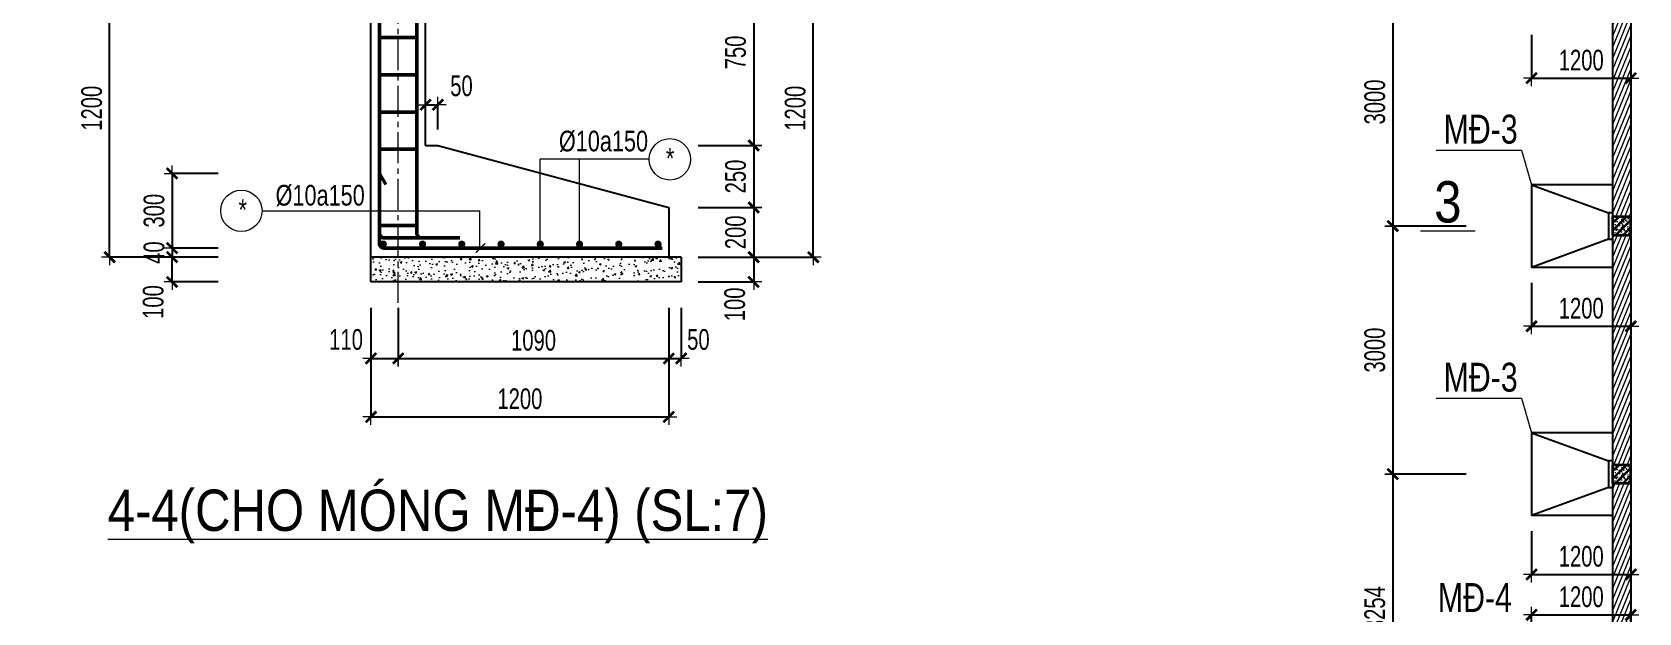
# Model space of a CAD drawing. Header units: millimetres. Extents: x 1360663 to 1465788, y -143522 to -69272.
# Drawn here: x 1428967 to 1448390, y -114681 to -107658 of the extents above; entities that cross this region are included whole.
import ezdxf
from ezdxf.enums import TextEntityAlignment as Align

# ---------------------------------------------------------------- set-up
doc = ezdxf.new("R2010")
doc.units = ezdxf.units.MM
doc.header["$MEASUREMENT"] = 0
doc.header["$PDMODE"] = 3
doc.linetypes.add('CENTER2', pattern=[1.125, 0.75, -0.125, 0.125, -0.125])
doc.layers.get('0').update_dxf_attribs({"lineweight": 18})
for name, color, linetype, lineweight in [('CDC_01.AXIS', 160, 'CENTER2', 13), ('CDC_02.DIM', 1, 'Continuous', 18), ('CDC_03.BORDER', 3, 'Continuous', 25), ('CDC_05.STEEL', 4, 'Continuous', 50), ('CDC_06.TEXT', 2, 'Continuous', 18), ('CDC_07.TEXTCOL', 3, 'Continuous', 18), ('CDC_09.COLUMN', 4, 'Continuous', 35), ('CDC_10.HATCH', 251, 'Continuous', 9), ('CDC_11.NOTE', 8, 'Continuous', 18), ('CDC_14.STEELNUM', 9, 'Continuous', 18)]:
    doc.layers.add(name, color=color, linetype=linetype, lineweight=lineweight)
doc.styles.add('1', font='arial.ttf', dxfattribs={"width": 0.7})
doc.styles.add('ARIAL', font='arial.ttf', dxfattribs={"width": 0.85})
doc.styles.add('MIDTEXT', font='arial.ttf', dxfattribs={"width": 0.75, "height": 350})
doc.styles.add('SMTEXT', font='arial.ttf', dxfattribs={"width": 0.7})
doc.dimstyles.new('X1', dxfattribs={"dimtxt": 250, "dimasz": 0.8, "dimexe": 0, "dimexo": 0, "dimgap": 90, "dimtad": 1, "dimdec": 0, "dimzin": 13, "dimdsep": 46, "dimtxsty": '1', "dimblk1": 'CHEO', "dimblk2": 'CHEO', "dimsah": 1, "dimcen": 0, "dimclrd": 256, "dimclre": 256, "dimclrt": 3, "dimadec": 0, "dimazin": 0, "dimtfac": 1, "dimtdec": 0, "dimtix": 1, "dimtmove": 2, "dimatfit": 3, "dimldrblk": 'CHEO', "dimfxl": 1, "dimtolj": 1, "dimtzin": 13, "dimarcsym": 0})
doc.dimstyles.new('X3', dxfattribs={"dimtxt": 250, "dimasz": 0.8, "dimexe": 0, "dimexo": 0, "dimgap": 90, "dimtad": 1, "dimdec": 0, "dimlfac": 0.333333, "dimzin": 13, "dimdsep": 46, "dimtxsty": '1', "dimblk1": 'CHEO', "dimblk2": 'CHEO', "dimsah": 1, "dimcen": 0, "dimclrd": 256, "dimclre": 256, "dimclrt": 3, "dimadec": 0, "dimazin": 0, "dimtfac": 1, "dimtdec": 0, "dimtix": 1, "dimtmove": 2, "dimatfit": 3, "dimldrblk": 'CHEO', "dimfxl": 1, "dimtolj": 1, "dimtzin": 13, "dimarcsym": 0})

# ---------------------------------------------------------------- blocks, each defined once
blk = doc.blocks.new('CHEO')
at = {"layer": 'CDC_02.DIM'}
for points in [[(-121, 0), (121, 0)], [(0, 121), (0, -121)]]:
    blk.add_lwpolyline(points, dxfattribs=at)
at = {"layer": 'CDC_02.DIM', "color": 2, "const_width": 40}
blk.add_lwpolyline([(80, 80), (-80, -81)], dxfattribs=at)
blk = doc.blocks.new('*D139')
at = {"layer": 'CDC_02.DIM', "lineweight": -2, "transparency": 16777216}
for p, q in [((1447093, -113691), (1447093, -114215)), ((1448293, -113691), (1448293, -114215)), ((1447094, -114215), (1448292, -114215))]:
    blk.add_line(p, q, dxfattribs=at)
at = {"layer": 'Defpoints', "color": 0, "transparency": 16777216}
for p in [(1447093, -113691), (1448293, -113691), (1448293, -114215)]:
    blk.add_point(p, dxfattribs=at)
at = {"layer": 'CDC_02.DIM', "lineweight": -2, "transparency": 16777216, "xscale": 0.8, "yscale": 0.8, "zscale": 0.8, "rotation": 180}
blk.add_blockref('CHEO', (1447093, -114215), dxfattribs=at)
at = {"layer": 'CDC_02.DIM', "lineweight": -2, "transparency": 16777216, "xscale": 0.8, "yscale": 0.8, "zscale": 0.8}
blk.add_blockref('CHEO', (1448293, -114215), dxfattribs=at)
at = {"layer": 'CDC_02.DIM', "color": 3, "transparency": 16777216, "insert": (1447693, -113998), "char_height": 250, "attachment_point": 5, "style": '1'}
blk.add_mtext('\\A1;1200', dxfattribs=at)
blk = doc.blocks.new('*D141')
at = {"layer": 'CDC_02.DIM', "lineweight": -2, "transparency": 16777216}
for p, q in [((1447093, -110691), (1447093, -111215)), ((1448293, -110691), (1448293, -111215)), ((1447094, -111215), (1448292, -111215))]:
    blk.add_line(p, q, dxfattribs=at)
at = {"layer": 'Defpoints', "color": 0, "transparency": 16777216}
for p in [(1447093, -110691), (1448293, -110691), (1448293, -111215)]:
    blk.add_point(p, dxfattribs=at)
at = {"layer": 'CDC_02.DIM', "lineweight": -2, "transparency": 16777216, "xscale": 0.8, "yscale": 0.8, "zscale": 0.8, "rotation": 180}
blk.add_blockref('CHEO', (1447093, -111215), dxfattribs=at)
at = {"layer": 'CDC_02.DIM', "lineweight": -2, "transparency": 16777216, "xscale": 0.8, "yscale": 0.8, "zscale": 0.8}
blk.add_blockref('CHEO', (1448293, -111215), dxfattribs=at)
at = {"layer": 'CDC_02.DIM', "color": 3, "transparency": 16777216, "insert": (1447693, -110998), "char_height": 250, "attachment_point": 5, "style": '1'}
blk.add_mtext('\\A1;1200', dxfattribs=at)
blk = doc.blocks.new('*D143')
at = {"layer": 'CDC_02.DIM', "lineweight": -2, "transparency": 16777216}
for p, q in [((1447093, -107691), (1447093, -108215)), ((1448293, -107691), (1448293, -108215)), ((1447094, -108215), (1448292, -108215))]:
    blk.add_line(p, q, dxfattribs=at)
at = {"layer": 'Defpoints', "color": 0, "transparency": 16777216}
for p in [(1447093, -107691), (1448293, -107691), (1448293, -108215)]:
    blk.add_point(p, dxfattribs=at)
at = {"layer": 'CDC_02.DIM', "lineweight": -2, "transparency": 16777216, "xscale": 0.8, "yscale": 0.8, "zscale": 0.8, "rotation": 180}
blk.add_blockref('CHEO', (1447093, -108215), dxfattribs=at)
at = {"layer": 'CDC_02.DIM', "lineweight": -2, "transparency": 16777216, "xscale": 0.8, "yscale": 0.8, "zscale": 0.8}
blk.add_blockref('CHEO', (1448293, -108215), dxfattribs=at)
at = {"layer": 'CDC_02.DIM', "color": 3, "transparency": 16777216, "insert": (1447693, -107998), "char_height": 250, "attachment_point": 5, "style": '1'}
blk.add_mtext('\\A1;1200', dxfattribs=at)
blk = doc.blocks.new('*D155')
at = {"layer": 'CDC_02.DIM', "lineweight": -2, "transparency": 16777216}
for p, q in [((1447093, -115000), (1447093, -114705)), ((1447094, -114705), (1448292, -114705)), ((1448293, -115000), (1448293, -114705))]:
    blk.add_line(p, q, dxfattribs=at)
at = {"layer": 'Defpoints', "color": 0, "transparency": 16777216}
for p in [(1448293, -114705), (1447093, -115000), (1448293, -115000)]:
    blk.add_point(p, dxfattribs=at)
at = {"layer": 'CDC_02.DIM', "lineweight": -2, "transparency": 16777216, "xscale": 0.8, "yscale": 0.8, "zscale": 0.8, "rotation": 180}
blk.add_blockref('CHEO', (1447093, -114705), dxfattribs=at)
at = {"layer": 'CDC_02.DIM', "lineweight": -2, "transparency": 16777216, "xscale": 0.8, "yscale": 0.8, "zscale": 0.8}
blk.add_blockref('CHEO', (1448293, -114705), dxfattribs=at)
at = {"layer": 'CDC_02.DIM', "color": 3, "transparency": 16777216, "insert": (1447693, -114487), "char_height": 250, "attachment_point": 5, "style": '1'}
blk.add_mtext('\\A1;1200', dxfattribs=at)
blk = doc.blocks.new('*D281')
at = {"layer": 'CDC_02.DIM', "lineweight": -2, "ltscale": 5, "transparency": 16777216}
for p, q in [((1431215, -106779), (1429904, -106779)), ((1429904, -110378), (1429904, -106780)), ((1431215, -110379), (1429904, -110379))]:
    blk.add_line(p, q, dxfattribs=at)
at = {"layer": 'Defpoints', "color": 0, "ltscale": 5, "transparency": 16777216}
for p in [(1429904, -106779), (1431215, -106779), (1431215, -110379)]:
    blk.add_point(p, dxfattribs=at)
at = {"layer": 'CDC_02.DIM', "lineweight": -2, "ltscale": 5, "transparency": 16777216, "xscale": 0.8, "yscale": 0.8, "zscale": 0.8}
for p, rotation in [((1429904, -106779), 90), ((1429904, -110379), 270)]:
    blk.add_blockref('CHEO', p, dxfattribs=dict(at, rotation=rotation))
at = {"layer": 'CDC_02.DIM', "color": 3, "ltscale": 5, "transparency": 16777216, "insert": (1429687, -108579), "char_height": 250, "attachment_point": 5, "rotation": 90, "style": '1'}
blk.add_mtext('\\A1;1200', dxfattribs=at)
blk = doc.blocks.new('*D285')
at = {"layer": 'CDC_02.DIM', "lineweight": -2, "ltscale": 0.2, "transparency": 16777216}
for p, q in [((1433393, -110993), (1433393, -111604)), ((1436663, -110994), (1436663, -111604)), ((1433394, -111604), (1436662, -111604))]:
    blk.add_line(p, q, dxfattribs=at)
at = {"layer": 'Defpoints', "color": 0, "ltscale": 0.2, "transparency": 16777216}
for p in [(1433393, -110993), (1436663, -110994), (1436663, -111604)]:
    blk.add_point(p, dxfattribs=at)
at = {"layer": 'CDC_02.DIM', "lineweight": -2, "ltscale": 0.2, "transparency": 16777216, "xscale": 0.8, "yscale": 0.8, "zscale": 0.8, "rotation": 180}
blk.add_blockref('CHEO', (1433393, -111604), dxfattribs=at)
at = {"layer": 'CDC_02.DIM', "lineweight": -2, "ltscale": 0.2, "transparency": 16777216, "xscale": 0.8, "yscale": 0.8, "zscale": 0.8}
blk.add_blockref('CHEO', (1436663, -111604), dxfattribs=at)
at = {"layer": 'CDC_02.DIM', "color": 3, "ltscale": 0.2, "transparency": 16777216, "insert": (1435028, -111386), "char_height": 250, "attachment_point": 5, "style": '1'}
blk.add_mtext('\\A1;1090', dxfattribs=at)
blk = doc.blocks.new('*D286')
at = {"layer": 'CDC_02.DIM', "lineweight": -2, "ltscale": 0.2, "transparency": 16777216}
for p, q in [((1433063, -110993), (1433063, -111604)), ((1433393, -110993), (1433393, -111604)), ((1433064, -111604), (1433392, -111604))]:
    blk.add_line(p, q, dxfattribs=at)
at = {"layer": 'Defpoints', "color": 0, "ltscale": 0.2, "transparency": 16777216}
for p in [(1433063, -110993), (1433393, -110993), (1433393, -111604)]:
    blk.add_point(p, dxfattribs=at)
at = {"layer": 'CDC_02.DIM', "lineweight": -2, "ltscale": 0.2, "transparency": 16777216, "xscale": 0.8, "yscale": 0.8, "zscale": 0.8, "rotation": 180}
blk.add_blockref('CHEO', (1433063, -111604), dxfattribs=at)
at = {"layer": 'CDC_02.DIM', "lineweight": -2, "ltscale": 0.2, "transparency": 16777216, "xscale": 0.8, "yscale": 0.8, "zscale": 0.8}
blk.add_blockref('CHEO', (1433393, -111604), dxfattribs=at)
at = {"layer": 'CDC_02.DIM', "color": 3, "ltscale": 0.2, "transparency": 16777216, "insert": (1432762, -111376), "char_height": 250, "attachment_point": 5, "style": '1'}
blk.add_mtext('\\A1;110', dxfattribs=at)
blk = doc.blocks.new('*D287')
at = {"layer": 'CDC_02.DIM', "lineweight": -2, "ltscale": 0.2, "transparency": 16777216}
for p, q in [((1436663, -110994), (1436663, -111604)), ((1436813, -110994), (1436813, -111604)), ((1436662, -111604), (1436661, -111604)), ((1436663, -111604), (1436813, -111604)), ((1436814, -111604), (1436814, -111604))]:
    blk.add_line(p, q, dxfattribs=at)
at = {"layer": 'Defpoints', "color": 0, "ltscale": 0.2, "transparency": 16777216}
for p in [(1436663, -110994), (1436813, -110994), (1436813, -111604)]:
    blk.add_point(p, dxfattribs=at)
at = {"layer": 'CDC_02.DIM', "lineweight": -2, "ltscale": 0.2, "transparency": 16777216, "xscale": 0.8, "yscale": 0.8, "zscale": 0.8}
blk.add_blockref('CHEO', (1436663, -111604), dxfattribs=at)
at = {"layer": 'CDC_02.DIM', "lineweight": -2, "ltscale": 0.2, "transparency": 16777216, "xscale": 0.8, "yscale": 0.8, "zscale": 0.8, "rotation": 180}
blk.add_blockref('CHEO', (1436813, -111604), dxfattribs=at)
at = {"layer": 'CDC_02.DIM', "color": 3, "ltscale": 0.2, "transparency": 16777216, "insert": (1437021, -111376), "char_height": 250, "attachment_point": 5, "style": '1'}
blk.add_mtext('\\A1;50', dxfattribs=at)
blk = doc.blocks.new('*D288')
at = {"layer": 'CDC_02.DIM', "lineweight": -2, "ltscale": 0.2, "transparency": 16777216}
for p, q in [((1433063, -110993), (1433063, -112311)), ((1436663, -110994), (1436663, -112311)), ((1433064, -112311), (1436662, -112311))]:
    blk.add_line(p, q, dxfattribs=at)
at = {"layer": 'Defpoints', "color": 0, "ltscale": 0.2, "transparency": 16777216}
for p in [(1433063, -110993), (1436663, -110994), (1436663, -112311)]:
    blk.add_point(p, dxfattribs=at)
at = {"layer": 'CDC_02.DIM', "lineweight": -2, "ltscale": 0.2, "transparency": 16777216, "xscale": 0.8, "yscale": 0.8, "zscale": 0.8, "rotation": 180}
blk.add_blockref('CHEO', (1433063, -112311), dxfattribs=at)
at = {"layer": 'CDC_02.DIM', "lineweight": -2, "ltscale": 0.2, "transparency": 16777216, "xscale": 0.8, "yscale": 0.8, "zscale": 0.8}
blk.add_blockref('CHEO', (1436663, -112311), dxfattribs=at)
at = {"layer": 'CDC_02.DIM', "color": 3, "ltscale": 0.2, "transparency": 16777216, "insert": (1434863, -112093), "char_height": 250, "attachment_point": 5, "style": '1'}
blk.add_mtext('\\A1;1200', dxfattribs=at)
blk = doc.blocks.new('_ArchTick')
at = {"color": 0, "linetype": 'ByBlock', "const_width": 0.15}
blk.add_lwpolyline([(-0.5, -0.5), (0.5, 0.5)], dxfattribs=at)
blk = doc.blocks.new('*D292')
at = {"layer": 'CDC_02.DIM', "lineweight": -2, "ltscale": 5, "transparency": 16777216}
for p, q in [((1431215, -110379), (1430659, -110379)), ((1430659, -110678), (1430659, -110380)), ((1431215, -110679), (1430659, -110679))]:
    blk.add_line(p, q, dxfattribs=at)
at = {"layer": 'Defpoints', "color": 0, "ltscale": 5, "transparency": 16777216}
for p in [(1430659, -110379), (1431215, -110379), (1431215, -110679)]:
    blk.add_point(p, dxfattribs=at)
at = {"layer": 'CDC_02.DIM', "lineweight": -2, "ltscale": 5, "transparency": 16777216, "xscale": 0.8, "yscale": 0.8, "zscale": 0.8}
for p, rotation in [((1430659, -110379), 90), ((1430659, -110679), 270)]:
    blk.add_blockref('CHEO', p, dxfattribs=dict(at, rotation=rotation))
at = {"layer": 'CDC_02.DIM', "color": 3, "ltscale": 5, "transparency": 16777216, "insert": (1430431, -110922), "char_height": 250, "attachment_point": 5, "rotation": 90, "style": '1'}
blk.add_mtext('\\A1;100', dxfattribs=at)
blk = doc.blocks.new('*D293')
at = {"layer": 'CDC_02.DIM', "lineweight": -2, "ltscale": 0.2, "transparency": 16777216}
for p, q in [((1437019, -109779), (1437689, -109779)), ((1437689, -109780), (1437689, -110378)), ((1437019, -110379), (1437689, -110379))]:
    blk.add_line(p, q, dxfattribs=at)
at = {"layer": 'Defpoints', "color": 0, "ltscale": 0.2, "transparency": 16777216}
for p in [(1437019, -109779), (1437019, -110379), (1437689, -110379)]:
    blk.add_point(p, dxfattribs=at)
at = {"layer": 'CDC_02.DIM', "lineweight": -2, "ltscale": 0.2, "transparency": 16777216, "xscale": 0.8, "yscale": 0.8, "zscale": 0.8}
for p, rotation in [((1437689, -109779), 90), ((1437689, -110379), 270)]:
    blk.add_blockref('CHEO', p, dxfattribs=dict(at, rotation=rotation))
at = {"layer": 'CDC_02.DIM', "color": 3, "ltscale": 0.2, "transparency": 16777216, "insert": (1437471, -110079), "char_height": 250, "attachment_point": 5, "rotation": 90, "style": '1'}
blk.add_mtext('\\A1;200', dxfattribs=at)
blk = doc.blocks.new('*D294')
at = {"layer": 'CDC_02.DIM', "lineweight": -2, "ltscale": 0.2, "transparency": 16777216}
for p, q in [((1437019, -109029), (1437689, -109029)), ((1437689, -109029), (1437689, -109778)), ((1437019, -109779), (1437689, -109779))]:
    blk.add_line(p, q, dxfattribs=at)
at = {"layer": 'Defpoints', "color": 0, "ltscale": 0.2, "transparency": 16777216}
for p in [(1437019, -109029), (1437019, -109779), (1437689, -109779)]:
    blk.add_point(p, dxfattribs=at)
at = {"layer": 'CDC_02.DIM', "lineweight": -2, "ltscale": 0.2, "transparency": 16777216, "xscale": 0.8, "yscale": 0.8, "zscale": 0.8}
for p, rotation in [((1437689, -109029), 90), ((1437689, -109779), 270)]:
    blk.add_blockref('CHEO', p, dxfattribs=dict(at, rotation=rotation))
at = {"layer": 'CDC_02.DIM', "color": 3, "ltscale": 0.2, "transparency": 16777216, "insert": (1437471, -109404), "char_height": 250, "attachment_point": 5, "rotation": 90, "style": '1'}
blk.add_mtext('\\A1;250', dxfattribs=at)
blk = doc.blocks.new('*D295')
at = {"layer": 'CDC_02.DIM', "lineweight": -2, "ltscale": 0.2, "transparency": 16777216}
for p, q in [((1437019, -110379), (1437689, -110379)), ((1437689, -110380), (1437689, -110678)), ((1437019, -110679), (1437689, -110679))]:
    blk.add_line(p, q, dxfattribs=at)
at = {"layer": 'Defpoints', "color": 0, "ltscale": 0.2, "transparency": 16777216}
for p in [(1437019, -110379), (1437019, -110679), (1437689, -110679)]:
    blk.add_point(p, dxfattribs=at)
at = {"layer": 'CDC_02.DIM', "lineweight": -2, "ltscale": 0.2, "transparency": 16777216, "xscale": 0.8, "yscale": 0.8, "zscale": 0.8}
for p, rotation in [((1437689, -110379), 90), ((1437689, -110679), 270)]:
    blk.add_blockref('CHEO', p, dxfattribs=dict(at, rotation=rotation))
at = {"layer": 'CDC_02.DIM', "color": 3, "ltscale": 0.2, "transparency": 16777216, "insert": (1437461, -110950), "char_height": 250, "attachment_point": 5, "rotation": 90, "style": '1'}
blk.add_mtext('\\A1;100', dxfattribs=at)
blk = doc.blocks.new('*D296')
at = {"layer": 'CDC_02.DIM', "lineweight": -2, "ltscale": 0.2, "transparency": 16777216}
for p, q in [((1437019, -106779), (1437689, -106779)), ((1437689, -106780), (1437689, -109028)), ((1437019, -109029), (1437689, -109029))]:
    blk.add_line(p, q, dxfattribs=at)
at = {"layer": 'Defpoints', "color": 0, "ltscale": 0.2, "transparency": 16777216}
for p in [(1437019, -106779), (1437019, -109029), (1437689, -109029)]:
    blk.add_point(p, dxfattribs=at)
at = {"layer": 'CDC_02.DIM', "lineweight": -2, "ltscale": 0.2, "transparency": 16777216, "xscale": 0.8, "yscale": 0.8, "zscale": 0.8}
for p, rotation in [((1437689, -106779), 90), ((1437689, -109029), 270)]:
    blk.add_blockref('CHEO', p, dxfattribs=dict(at, rotation=rotation))
at = {"layer": 'CDC_02.DIM', "color": 3, "ltscale": 0.2, "transparency": 16777216, "insert": (1437471, -107904), "char_height": 250, "attachment_point": 5, "rotation": 90, "style": '1'}
blk.add_mtext('\\A1;750', dxfattribs=at)
blk = doc.blocks.new('*D298')
at = {"layer": 'CDC_02.DIM', "lineweight": -2, "ltscale": 5, "transparency": 16777216}
for p, q in [((1431215, -109367), (1430659, -109367)), ((1430659, -109368), (1430659, -110268)), ((1431215, -110269), (1430659, -110269))]:
    blk.add_line(p, q, dxfattribs=at)
at = {"layer": 'Defpoints', "color": 0, "ltscale": 5, "transparency": 16777216}
for p in [(1431215, -109367), (1430659, -110269), (1431215, -110269)]:
    blk.add_point(p, dxfattribs=at)
at = {"layer": 'CDC_02.DIM', "lineweight": -2, "ltscale": 5, "transparency": 16777216, "xscale": 0.8, "yscale": 0.8, "zscale": 0.8}
for p, rotation in [((1430659, -109367), 90), ((1430659, -110269), 270)]:
    blk.add_blockref('CHEO', p, dxfattribs=dict(at, rotation=rotation))
at = {"layer": 'CDC_02.DIM', "color": 3, "ltscale": 5, "transparency": 16777216, "insert": (1430441, -109818), "char_height": 250, "attachment_point": 5, "rotation": 90, "style": '1'}
blk.add_mtext('\\A1;300', dxfattribs=at)
blk = doc.blocks.new('*D299')
at = {"layer": 'CDC_02.DIM', "lineweight": -2, "ltscale": 0.2, "transparency": 16777216}
for p, q in [((1433722, -108537), (1433721, -108537)), ((1433723, -108837), (1433723, -108537)), ((1433723, -108537), (1433873, -108537)), ((1433873, -108837), (1433873, -108537)), ((1433874, -108537), (1433874, -108537))]:
    blk.add_line(p, q, dxfattribs=at)
at = {"layer": 'Defpoints', "color": 0, "ltscale": 0.2, "transparency": 16777216}
for p in [(1433873, -108537), (1433723, -108837), (1433873, -108837)]:
    blk.add_point(p, dxfattribs=at)
at = {"layer": 'CDC_02.DIM', "lineweight": -2, "ltscale": 0.2, "transparency": 16777216, "xscale": 0.8, "yscale": 0.8, "zscale": 0.8}
blk.add_blockref('CHEO', (1433723, -108537), dxfattribs=at)
at = {"layer": 'CDC_02.DIM', "lineweight": -2, "ltscale": 0.2, "transparency": 16777216, "xscale": 0.8, "yscale": 0.8, "zscale": 0.8, "rotation": 180}
blk.add_blockref('CHEO', (1433873, -108537), dxfattribs=at)
at = {"layer": 'CDC_02.DIM', "color": 3, "ltscale": 0.2, "transparency": 16777216, "insert": (1434157, -108309), "char_height": 250, "attachment_point": 5, "style": '1'}
blk.add_mtext('\\A1;50', dxfattribs=at)
blk = doc.blocks.new('*D300')
at = {"layer": 'CDC_02.DIM', "lineweight": -2, "ltscale": 5, "transparency": 16777216}
for p, q in [((1430659, -110268), (1430659, -110267)), ((1431215, -110269), (1430659, -110269)), ((1430659, -110269), (1430659, -110379)), ((1431215, -110379), (1430659, -110379)), ((1430659, -110380), (1430659, -110380))]:
    blk.add_line(p, q, dxfattribs=at)
at = {"layer": 'Defpoints', "color": 0, "ltscale": 5, "transparency": 16777216}
for p in [(1431215, -110269), (1430659, -110379), (1431215, -110379)]:
    blk.add_point(p, dxfattribs=at)
at = {"layer": 'CDC_02.DIM', "lineweight": -2, "ltscale": 5, "transparency": 16777216, "xscale": 0.8, "yscale": 0.8, "zscale": 0.8}
for p, rotation in [((1430659, -110269), 270), ((1430659, -110379), 90)]:
    blk.add_blockref('CHEO', p, dxfattribs=dict(at, rotation=rotation))
at = {"layer": 'CDC_02.DIM', "color": 3, "ltscale": 5, "transparency": 16777216, "insert": (1430441, -110324), "char_height": 250, "attachment_point": 5, "rotation": 90, "style": '1'}
blk.add_mtext('\\A1;40', dxfattribs=at)
blk = doc.blocks.new('*D304')
at = {"layer": 'CDC_02.DIM', "lineweight": -2, "ltscale": 0.2, "transparency": 16777216}
for p, q in [((1437019, -106779), (1438410, -106779)), ((1438410, -110378), (1438410, -106780)), ((1437019, -110379), (1438410, -110379))]:
    blk.add_line(p, q, dxfattribs=at)
at = {"layer": 'Defpoints', "color": 0, "ltscale": 0.2, "transparency": 16777216}
for p in [(1437019, -106779), (1438410, -106779), (1437019, -110379)]:
    blk.add_point(p, dxfattribs=at)
at = {"layer": 'CDC_02.DIM', "lineweight": -2, "ltscale": 0.2, "transparency": 16777216, "xscale": 0.8, "yscale": 0.8, "zscale": 0.8}
for p, rotation in [((1438410, -106779), 90), ((1438410, -110379), 270)]:
    blk.add_blockref('CHEO', p, dxfattribs=dict(at, rotation=rotation))
at = {"layer": 'CDC_02.DIM', "color": 3, "ltscale": 0.2, "transparency": 16777216, "insert": (1438192, -108579), "char_height": 250, "attachment_point": 5, "rotation": 90, "style": '1'}
blk.add_mtext('\\A1;1200', dxfattribs=at)
blk = doc.blocks.new('*D338')
at = {"layer": 'CDC_02.DIM', "lineweight": -2, "transparency": 16777216}
for p, q in [((1446302, -107003), (1445415, -107003)), ((1445415, -107004), (1445415, -110002)), ((1446302, -110003), (1445415, -110003))]:
    blk.add_line(p, q, dxfattribs=at)
at = {"layer": 'Defpoints', "color": 0, "transparency": 16777216}
for p in [(1446302, -107003), (1445415, -110003), (1446302, -110003)]:
    blk.add_point(p, dxfattribs=at)
at = {"layer": 'CDC_02.DIM', "lineweight": -2, "transparency": 16777216, "xscale": 0.8, "yscale": 0.8, "zscale": 0.8}
for p, rotation in [((1445415, -107003), 90), ((1445415, -110003), 270)]:
    blk.add_blockref('CHEO', p, dxfattribs=dict(at, rotation=rotation))
at = {"layer": 'CDC_02.DIM', "color": 3, "transparency": 16777216, "insert": (1445198, -108503), "char_height": 250, "attachment_point": 5, "rotation": 90, "style": '1'}
blk.add_mtext('\\A1;3000', dxfattribs=at)
blk = doc.blocks.new('*D339')
at = {"layer": 'CDC_02.DIM', "lineweight": -2, "transparency": 16777216}
for p, q in [((1446302, -110003), (1445415, -110003)), ((1445415, -110004), (1445415, -113002)), ((1446302, -113003), (1445415, -113003))]:
    blk.add_line(p, q, dxfattribs=at)
at = {"layer": 'Defpoints', "color": 0, "transparency": 16777216}
for p in [(1446302, -110003), (1445415, -113003), (1446302, -113003)]:
    blk.add_point(p, dxfattribs=at)
at = {"layer": 'CDC_02.DIM', "lineweight": -2, "transparency": 16777216, "xscale": 0.8, "yscale": 0.8, "zscale": 0.8}
for p, rotation in [((1445415, -110003), 90), ((1445415, -113003), 270)]:
    blk.add_blockref('CHEO', p, dxfattribs=dict(at, rotation=rotation))
at = {"layer": 'CDC_02.DIM', "color": 3, "transparency": 16777216, "insert": (1445198, -111503), "char_height": 250, "attachment_point": 5, "rotation": 90, "style": '1'}
blk.add_mtext('\\A1;3000', dxfattribs=at)
blk = doc.blocks.new('*D340')
at = {"layer": 'CDC_02.DIM', "lineweight": -2, "transparency": 16777216}
for p, q in [((1446302, -113003), (1445415, -113003)), ((1445415, -113004), (1445415, -116257)), ((1446302, -116257), (1445415, -116257))]:
    blk.add_line(p, q, dxfattribs=at)
at = {"layer": 'Defpoints', "color": 0, "transparency": 16777216}
for p in [(1446302, -113003), (1445415, -116257), (1446302, -116257)]:
    blk.add_point(p, dxfattribs=at)
at = {"layer": 'CDC_02.DIM', "lineweight": -2, "transparency": 16777216, "xscale": 0.8, "yscale": 0.8, "zscale": 0.8}
for p, rotation in [((1445415, -113003), 90), ((1445415, -116257), 270)]:
    blk.add_blockref('CHEO', p, dxfattribs=dict(at, rotation=rotation))
at = {"layer": 'CDC_02.DIM', "color": 3, "transparency": 16777216, "insert": (1445198, -114630), "char_height": 250, "attachment_point": 5, "rotation": 90, "style": '1'}
blk.add_mtext('\\A1;3254', dxfattribs=at)

msp = doc.modelspace()

# ---------------------------------------------------------------- hatches: boundary and pattern name
at = {"layer": 'CDC_10.HATCH'}
h = msp.add_hatch(dxfattribs=at)
h.set_pattern_fill('ANSI31', color=256, scale=400, angle=23.01563, style=0)
h.set_pattern_definition([(68.015628, (-206327.186, -126955.05), (-46.3642999, 18.717684), [])])
h.paths.add_polyline_path([(1448292.9, -92113.2), (1448072.9, -92113.2), (1448072.9, -94893.2), (1448292.9, -94893.2)])
h.paths.add_polyline_path([(1448292.9, -95113.2), (1448072.9, -95113.2), (1448072.9, -97893.2), (1448292.9, -97893.2)])
h.paths.add_polyline_path([(1448292.9, -98113.2), (1448072.9, -98113.2), (1448072.9, -100893.2), (1448292.9, -100893.2)])
h.paths.add_polyline_path([(1448292.9, -101113.2), (1448072.9, -101113.2), (1448072.9, -103893.2), (1448292.9, -103893.2)])
h.paths.add_polyline_path([(1448292.9, -104113.2), (1448072.9, -104113.2), (1448072.9, -106893.2), (1448292.9, -106893.2)])
h.paths.add_polyline_path([(1448292.9, -107113.2), (1448072.9, -107113.2), (1448072.9, -109893.2), (1448292.9, -109893.2)])
h.paths.add_polyline_path([(1448292.9, -110113.2), (1448072.9, -110113.2), (1448072.9, -112893.2), (1448292.9, -112893.2)])
h.paths.add_polyline_path([(1448292.9, -113113.2), (1448072.9, -113113.2), (1448072.9, -116147.4), (1448292.9, -116147.4)])
h = msp.add_hatch(dxfattribs=at)
h.set_pattern_fill('BT-01', color=256, scale=15, style=0, pattern_type=2)
h.set_pattern_definition([(50, (-178273.27, -147593.36), (107.5890274, -9.4128202), [11.25, -123.75]), (355, (-178273.27, -147593.36), (-20.8127, 112.82882), [9, -99]), (100.4514, (-178264.31, -147594.15), (86.776407, 103.415931), [9.5610285, -105.171317]), (46.1842, (-178273.27, -147563.36), (160.086157, -24.827852), [16.875, -185.625]), (96.6356, (-178259.93, -147565.43), (140.199406, 146.11768), [14.341543, -157.75695]), (351.1842, (-178273.27, -147563.36), (140.199292, 146.11779), [13.5, -148.5]), (21, (-178258.27, -147570.86), (89.536058, -60.3928336), [11.25, -123.75]), (326, (-178258.27, -147570.86), (36.4973, 108.772507), [9, -99]), (71.4514, (-178250.81, -147575.9), (126.033394, 48.3795745), [9.5610285, -105.171317]), (37.5, (-178273.273, -147593.362), (1.8239783, 49.9340781), [0, -97.8, 0, -100.5, 0, -99.375]), (7.5, (-178273.273, -147593.36), (39.4604306, 59.1617568), [0, -57.3, 0, -95.55, 0, -37.875]), (327.5, (-178306.723, -147593.362), (80.0733654, -3.3832308), [0, -37.5, 0, -117, 0, -155.25]), (317.5, (-178321.72, -147593.36), (87.4779254, 15.0157473), [0, -48.75, 0, -77.7, 0, -110.25]), (45, (-178273.273, -147593.36), (-45.0780573, 45.0780573), []), (45, (-178273.273, -147574.99), (-45.0780573, 45.0780573), [])])
h.paths.add_polyline_path([(1448072.9, -110113.2), (1448292.9, -110113.2), (1448292.9, -109893.2), (1448072.9, -109893.2)])
h = msp.add_hatch(dxfattribs=at)
h.set_pattern_fill('AR-CONC', color=256, scale=30, style=0)
h.set_pattern_definition([(50, (-92046.27, -135618.41), (215.178055, -18.82564), [22.5, -247.5]), (355, (-92046.27, -135618.41), (-41.6254, 225.65764), [18, -198]), (100.4514, (-92028.34, -135619.98), (173.552815, 206.831863), [19.122057, -210.342634]), (46.1842, (-92046.27, -135558.41), (320.172315, -49.655704), [33.75, -371.25]), (96.6356, (-92019.6, -135562.55), (280.39881, 292.23536), [28.683086, -315.5139]), (351.1842, (-92046.27, -135558.4), (280.39858, 292.23558), [27, -297]), (21, (-92016.27, -135573.41), (179.072116, -120.785667), [22.5, -247.5]), (326, (-92016.27, -135573.41), (72.9946, 217.545014), [18, -198]), (71.4514, (-92001.35, -135583.48), (252.066789, 96.75915), [19.122057, -210.342634]), (37.5, (-92046.27, -135618.415), (3.6479566, 99.868156), [0, -195.6, 0, -201, 0, -198.75]), (7.5, (-92046.27, -135618.41), (78.920861, 118.3235136), [0, -114.6, 0, -191.1, 0, -75.75]), (327.5, (-92113.17, -135618.415), (160.146731, -6.7664615), [0, -75, 0, -234, 0, -310.5]), (317.5, (-92143.17, -135618.41), (174.955851, 30.031495), [0, -97.5, 0, -155.4, 0, -220.5])])
h.paths.add_polyline_path([(1436812.9, -110379.1), (1436662.9, -110379), (1436662.9, -110379.1), (1433392.9, -110378.9), (1433392.9, -110678.9), (1436812.9, -110679.1)])
h.paths.add_polyline_path([(1433392.9, -110378.9), (1433062.9, -110378.9), (1433062.9, -110678.9), (1433392.9, -110678.9)])
h = msp.add_hatch(dxfattribs=at)
h.set_pattern_fill('BT-01', color=256, scale=15, style=0, pattern_type=2)
h.set_pattern_definition([(50, (-178273.27, -150593.36), (107.5890274, -9.4128202), [11.25, -123.75]), (355, (-178273.27, -150593.36), (-20.8127, 112.82882), [9, -99]), (100.4514, (-178264.31, -150594.15), (86.776407, 103.415931), [9.5610285, -105.171317]), (46.1842, (-178273.27, -150563.36), (160.086157, -24.827852), [16.875, -185.625]), (96.6356, (-178259.93, -150565.43), (140.199406, 146.11768), [14.341543, -157.75695]), (351.1842, (-178273.27, -150563.36), (140.199292, 146.11779), [13.5, -148.5]), (21, (-178258.27, -150570.86), (89.536058, -60.3928336), [11.25, -123.75]), (326, (-178258.27, -150570.86), (36.4973, 108.772507), [9, -99]), (71.4514, (-178250.81, -150575.9), (126.033394, 48.3795745), [9.5610285, -105.171317]), (37.5, (-178273.273, -150593.362), (1.8239783, 49.9340781), [0, -97.8, 0, -100.5, 0, -99.375]), (7.5, (-178273.273, -150593.36), (39.4604306, 59.1617568), [0, -57.3, 0, -95.55, 0, -37.875]), (327.5, (-178306.723, -150593.362), (80.0733654, -3.3832308), [0, -37.5, 0, -117, 0, -155.25]), (317.5, (-178321.72, -150593.36), (87.4779254, 15.0157473), [0, -48.75, 0, -77.7, 0, -110.25]), (45, (-178273.273, -150593.36), (-45.0780573, 45.0780573), []), (45, (-178273.273, -150574.99), (-45.0780573, 45.0780573), [])])
h.paths.add_polyline_path([(1448072.9, -113113.2), (1448292.9, -113113.2), (1448292.9, -112893.2), (1448072.9, -112893.2)])

# ---------------------------------------------------------------- linework, layer by layer
at = {"layer": 'CDC_01.AXIS', "ltscale": 500}
msp.add_line((1433392.9, -110932.3), (1433392.9, -98663.9), dxfattribs=at)
at = {"layer": 'CDC_03.BORDER'}
for p, q in [((1448292.9, -91893.2), (1448292.9, -137617.4)), ((1448072.9, -109503.2), (1447092.9, -109503.2)), ((1447092.9, -109503.2), (1447092.9, -110503.2)), ((1447092.9, -109503.2), (1448022.9, -109843.2)), ((1448022.9, -110163.2), (1447092.9, -110503.2)), ((1448072.9, -110503.2), (1447092.9, -110503.2)), ((1448072.9, -112503.2), (1447092.9, -112503.2)), ((1447092.9, -112503.2), (1447092.9, -113503.2)), ((1447092.9, -112503.2), (1448022.9, -112843.2)), ((1448022.9, -113163.2), (1447092.9, -113503.2)), ((1448072.9, -113503.2), (1447092.9, -113503.2))]:
    msp.add_line(p, q, dxfattribs=at)
at = {"layer": 'CDC_03.BORDER', "ltscale": 5}
for p, q in [((1433722.9, -109028.7), (1433722.9, -98978.9)), ((1433062.9, -110678.9), (1433062.9, -106778.9)), ((1433722.9, -109028.7), (1433872.9, -109028.7)), ((1433872.9, -109028.7), (1436662.9, -109779.1)), ((1436662.9, -109779.1), (1436662.9, -110379.1)), ((1436662.9, -110379.1), (1433062.9, -110378.9)), ((1436812.9, -110379.1), (1433062.9, -110378.9)), ((1436812.9, -110379.1), (1436812.9, -110679.1)), ((1436812.9, -110679.1), (1433062.9, -110678.9))]:
    msp.add_line(p, q, dxfattribs=at)
at = {"layer": 'CDC_03.BORDER'}
msp.add_lwpolyline([(1403057.5, -76140.6), (1404465.2, -74266.4), (1421499.1, -87060.6), (1422756.2, -87941.9), (1423688.7, -88508.3), (1424090.6, -88752.4), (1424097.6, -88754.5), (1425438.7, -89453), (1426844.7, -90071.8), (1426852, -90074.8), (1427374.1, -90264.7), (1428296.1, -90600.2), (1429773.5, -91030.5), (1429781.4, -91032.2), (1431297.5, -91367.1), (1431305.3, -91368.3), (1432840.4, -91601.7), (1432848.1, -91602.4), (1434395.6, -91733.3), (1435947.6, -91761.2), (1448072.9, -92107), (1448072.9, -137397.4), (1445572.9, -137397.4)], dxfattribs=at)
at = {"layer": 'CDC_03.BORDER', "flags": 128}
for points in [[(1448072.9, -109843.2), (1448022.9, -109843.2), (1448022.9, -110163.2), (1448072.9, -110163.2)], [(1448072.9, -112843.2), (1448022.9, -112843.2), (1448022.9, -113163.2), (1448072.9, -113163.2)]]:
    msp.add_lwpolyline(points, dxfattribs=at)
at = {"layer": 'CDC_05.STEEL'}
for p, q in [((1433167.9, -107724.4), (1433617.9, -107724.4)), ((1433167.9, -108174.4), (1433617.9, -108174.4)), ((1433167.9, -108624.4), (1433617.9, -108624.4)), ((1433167.9, -109074.4), (1433617.9, -109074.4)), ((1433167.9, -109367.4), (1433244.4, -109501.3)), ((1433167.9, -109468.2), (1433167.9, -110218.9)), ((1433167.9, -109995.7), (1433617.9, -109995.7)), ((1436583.6, -110269.1), (1433217.9, -110268.9))]:
    msp.add_line(p, q, dxfattribs=at)
for points in [[(1433167.9, -99072.4), (1433167.9, -110095.7, 0.4142136), (1433217.9, -110145.7), (1433686.4, -110145.7)], [(1433617.9, -99072.4), (1433617.9, -110095.7, 0.4142136), (1433667.9, -110145.7), (1434136.4, -110145.7)]]:
    msp.add_lwpolyline(points, format="xyb", dxfattribs=at)
at = {"layer": 'CDC_05.STEEL', "const_width": 43.1}
for points in [[(1433190.2, -110222, 1), (1433233.4, -110222, 1)], [(1433707.8, -110222, -1), (1433664.7, -110222, -1)], [(1434182.3, -110222, -1), (1434139.1, -110222, -1)], [(1434656.7, -110222, -1), (1434613.6, -110222, -1)], [(1435131.1, -110222.1, -1), (1435088, -110222.1, -1)], [(1435605.6, -110222.1, -1), (1435562.5, -110222.1, -1)], [(1436080, -110222.1, -1), (1436036.9, -110222.1, -1)], [(1436554.5, -110222.1, -1), (1436511.4, -110222.1, -1)]]:
    msp.add_lwpolyline(points, format="xyb", close=True, dxfattribs=at)
at = {"layer": 'CDC_05.STEEL'}
msp.add_arc((1433217.9, -110218.9), 50, 180, 270, dxfattribs=at)
at = {"layer": 'CDC_09.COLUMN', "flags": 128}
for points in [[(1448072.9, -110113.2), (1448292.9, -110113.2), (1448292.9, -109893.2), (1448072.9, -109893.2)], [(1448072.9, -113113.2), (1448292.9, -113113.2), (1448292.9, -112893.2), (1448072.9, -112893.2)]]:
    msp.add_lwpolyline(points, close=True, dxfattribs=at)
at = {"layer": 'CDC_11.NOTE'}
for p, q in [((1436426.2, -109196.4), (1435109.6, -109196.4)), ((1435109.6, -110222.1), (1435109.6, -109196.4)), ((1435584, -110222.1), (1435584, -109196.4)), ((1431746.1, -109818.9), (1434378.7, -109818.9)), ((1434378.7, -110268.9), (1434378.7, -109818.9))]:
    msp.add_line(p, q, dxfattribs=at)
at = {"layer": 'CDC_11.NOTE', "linetype": 'Continuous'}
for points in [[(1445937.7, -109085.8), (1446972, -109085.8), (1447092.9, -109503.2)], [(1445937.7, -112085.8), (1446972, -112085.8), (1447092.9, -112503.2)]]:
    msp.add_lwpolyline(points, dxfattribs=at)
at = {"layer": 'CDC_14.STEELNUM'}
for centre in [(1436676.2, -109196.4), (1431496.1, -109818.9)]:
    msp.add_circle(centre, 250, dxfattribs=at)

# ---------------------------------------------------------------- block references
at = {"xscale": 112.5, "yscale": 112.5, "zscale": 112.5, "rotation": 180}
msp.add_blockref('_ArchTick', (1434386.2, -110268.9), dxfattribs=at)

# ---------------------------------------------------------------- texts
at = {"layer": 'CDC_06.TEXT', "linetype": 'ByBlock', "style": 'SMTEXT', "width": 0.75}
for p in [(1436412.4, -108975.3), (1432987.6, -109630.7)]:
    msp.add_text('%%C10a150', height=250, dxfattribs=at).set_placement(p, align=Align.MIDDLE_RIGHT)
for p in [(1436678.8, -109309.2), (1431513, -109931.7)]:
    msp.add_text('*', height=250, dxfattribs=at).set_placement(p, align=Align.CENTER)
at = {"layer": 'CDC_06.TEXT', "linetype": 'Continuous', "style": 'ARIAL', "width": 0.85}
msp.add_text('%%U 3 ', height=500, dxfattribs=at).set_placement((1446080.3, -109960), align=Align.CENTER)
msp.add_text('%%U4-4(CHO MÓNG MĐ-4) (SL:7)', height=500, dxfattribs=at).set_placement((1433871.1, -113450), align=Align.MIDDLE)
at = {"layer": 'CDC_07.TEXTCOL', "linetype": 'Continuous', "style": 'MIDTEXT', "width": 0.75}
for s, p in [('MĐ-3', (1446476.8, -108830.9)), ('MĐ-3', (1446476.8, -111830.9)), ('MĐ-4', (1446407.4, -114495))]:
    msp.add_text(s, height=350, rotation=0, dxfattribs=at).set_placement(p, align=Align.MIDDLE)

# ---------------------------------------------------------------- dimensions: what is measured, and where the dimension line sits
at = {"layer": 'CDC_02.DIM', "ltscale": 5}
for base, p1, p2, picture, middle in [((1429904.5, -106778.9), (1431214.7, -110378.9), (1431214.7, -106778.9), '*D281', (1429686.8, -108578.9)), ((1430658.5294, -110268.8716), (1431214.6662, -109367.4081), (1431214.6662, -110268.8716), '*D298', (1430440.8009, -109818.1399))]:
    dim = msp.add_linear_dim(base=base, p1=p1, p2=p2, angle=90, dimstyle='X3', dxfattribs=at)
    dim.commit()
    dim.dimension.update_dxf_attribs({"geometry": picture, "text_midpoint": middle})
at = {"layer": 'CDC_02.DIM', "ltscale": 0.2}
for base, p1, p2, picture, middle in [((1437688.8, -109028.7), (1437019.2, -106778.9), (1437019.2, -109028.7), '*D296', (1437471.1, -107903.8)), ((1438409.7, -106778.9), (1437019.2, -110378.9), (1437019.2, -106778.9), '*D304', (1438192, -108578.9)), ((1437688.7, -109778.9), (1437019.2, -109028.7), (1437019.2, -109778.9), '*D294', (1437471, -109403.8)), ((1437688.7, -110378.9), (1437019.2, -109778.9), (1437019.2, -110378.9), '*D293', (1437471, -110078.9))]:
    dim = msp.add_linear_dim(base=base, p1=p1, p2=p2, angle=90, dimstyle='X3', dxfattribs=at)
    dim.commit()
    dim.dimension.update_dxf_attribs({"geometry": picture, "text_midpoint": middle})
at = {"layer": 'CDC_02.DIM'}
for base, p1, p2, picture, middle in [((1445415.4, -110003.2), (1446301.9, -107003.2), (1446301.9, -110003.2), '*D338', (1445197.6, -108503.2)), ((1445415.4, -113003.2), (1446301.9, -110003.2), (1446301.9, -113003.2), '*D339', (1445197.6, -111503.2)), ((1445415.4, -116257.4), (1446301.9, -113003.2), (1446301.9, -116257.4), '*D340', (1445197.6, -114630.3))]:
    dim = msp.add_linear_dim(base=base, p1=p1, p2=p2, angle=90, dimstyle='X1', dxfattribs=at)
    dim.commit()
    dim.dimension.update_dxf_attribs({"geometry": picture, "text_midpoint": middle})
for base, p1, p2, picture, middle in [((1448292.9, -108215.4), (1447092.9, -107690.9), (1448292.9, -107690.9), '*D143', (1447692.9, -107997.7)), ((1448292.9, -111215.4), (1447092.9, -110690.9), (1448292.9, -110690.9), '*D141', (1447692.9, -110997.7)), ((1448292.9, -114215.4), (1447092.9, -113690.9), (1448292.9, -113690.9), '*D139', (1447692.9, -113997.7)), ((1448292.9, -114705), (1447093, -114999.5), (1448292.9, -114999.5), '*D155', (1447692.9, -114487.4))]:
    dim = msp.add_linear_dim(base=base, p1=p1, p2=p2, dimstyle='X1', dxfattribs=at)
    dim.commit()
    dim.dimension.update_dxf_attribs({"geometry": picture, "text_midpoint": middle})
at = {"layer": 'CDC_02.DIM', "ltscale": 0.2}
for base, p1, p2, picture, middle in [((1433872.9, -108536.9), (1433722.9, -108836.9), (1433872.9, -108836.9), '*D299', (1434156.7, -108309.3)), ((1433392.9, -111603.9), (1433062.9, -110993.4), (1433392.9, -110993.4), '*D286', (1432761.8, -111376.2)), ((1436812.9, -111604.1), (1436662.9, -110993.6), (1436812.9, -110993.6), '*D287', (1437020.8, -111376.5))]:
    dim = msp.add_linear_dim(base=base, p1=p1, p2=p2, dimstyle='X3', dxfattribs=at)
    dim.commit()
    dim.dimension.update_dxf_attribs({"geometry": picture, "text_midpoint": middle, "dimtype": 160})
at = {"layer": 'CDC_02.DIM', "ltscale": 5}
dim = msp.add_linear_dim(base=(1430658.5, -110378.9), p1=(1431214.7, -110678.9), p2=(1431214.7, -110378.9), angle=90, dimstyle='X3', dxfattribs=at)
dim.commit()
dim.dimension.update_dxf_attribs({"geometry": '*D292', "text_midpoint": (1430430.9, -110922.4), "dimtype": 160})
dim = msp.add_linear_dim(base=(1430658.5, -110378.9), p1=(1431214.7, -110268.9), p2=(1431214.7, -110378.9), angle=90, text='40', dimstyle='X3', dxfattribs=at)
dim.commit()
dim.dimension.update_dxf_attribs({"geometry": '*D300', "text_midpoint": (1430440.9, -110323.9)})
at = {"layer": 'CDC_02.DIM', "ltscale": 0.2}
dim = msp.add_linear_dim(base=(1437688.7, -110678.9), p1=(1437019.2, -110378.9), p2=(1437019.2, -110678.9), angle=90, dimstyle='X3', dxfattribs=at)
dim.commit()
dim.dimension.update_dxf_attribs({"geometry": '*D295', "text_midpoint": (1437461, -110949.5), "dimtype": 160})
for base, p1, picture, middle in [((1436662.9, -112310.5), (1433062.9, -110993.4), '*D288', (1434862.9, -112092.9)), ((1436662.9, -111604.1), (1433392.9, -110993.4), '*D285', (1435027.9, -111386.4))]:
    dim = msp.add_linear_dim(base=base, p1=p1, p2=(1436662.9, -110993.6), dimstyle='X3', dxfattribs=at)
    dim.commit()
    dim.dimension.update_dxf_attribs({"geometry": picture, "text_midpoint": middle})

doc.saveas('drawing.dxf')
